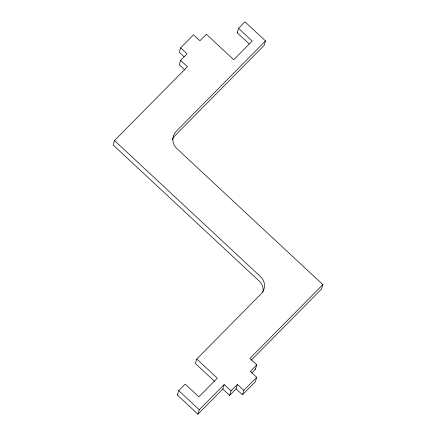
<?xml version="1.0" encoding="UTF-8"?>
<svg xmlns="http://www.w3.org/2000/svg" width="436" height="436" viewBox="0 0 436 436"><rect width="100%" height="100%" fill="white"/><g stroke="black" fill="none" stroke-linecap="round" stroke-linejoin="round"><path stroke-width="0.65" d="M172.351 139.558A12.568 12.121 17 0 1 174.869 135.76L264.123 45.377L265.486 40.94L244.945 21.8L238.508 28.318L252.199 41.077L233.751 59.759L206.359 34.242L199.922 40.761L193.535 34.804L180.662 47.84L187.049 53.797L180.613 60.315L187.458 66.692L114.51 140.561L113.153 145.003L259.224 281.106A12.568 12.121 17 0 1 262.979 292.158M180.662 47.84L179.3 52.282L184.096 56.745M180.613 60.315L179.256 64.751L184.82 69.94M249.13 43.922L237.146 32.76L238.508 28.318M222.791 388.999L229.641 395.376L230.998 390.939L224.153 384.557L222.791 388.999L197.906 414.2L177.365 395.06L178.722 390.623L185.158 384.105L198.854 396.864L217.302 378.175L196.761 359.041L261.131 293.859A12.568 12.121 17 0 0 260.581 276.664L114.51 140.561M196.761 359.041L195.404 363.477L214.665 381.424M197.906 414.2L199.263 409.758L224.153 384.557M236.078 388.858L237.435 384.421L243.822 390.373L242.465 394.814L236.078 388.858L229.641 395.376M251.768 372.971L255.387 369.308L256.744 364.867L249.899 358.485L322.847 284.621L176.776 148.518A12.568 12.121 17 0 1 176.231 131.318L265.486 40.94M256.744 364.867L250.308 371.385L256.7 377.336L255.338 381.778L242.465 394.814M322.847 284.621L321.49 289.057L251.278 360.158M237.146 32.76L237.549 32.351M177.365 395.06L177.768 394.651M230.998 390.939L237.435 384.421M243.822 390.373L256.7 377.336M254.956 368.905L255.387 369.308M178.722 390.623L199.263 409.758"/></g></svg>
